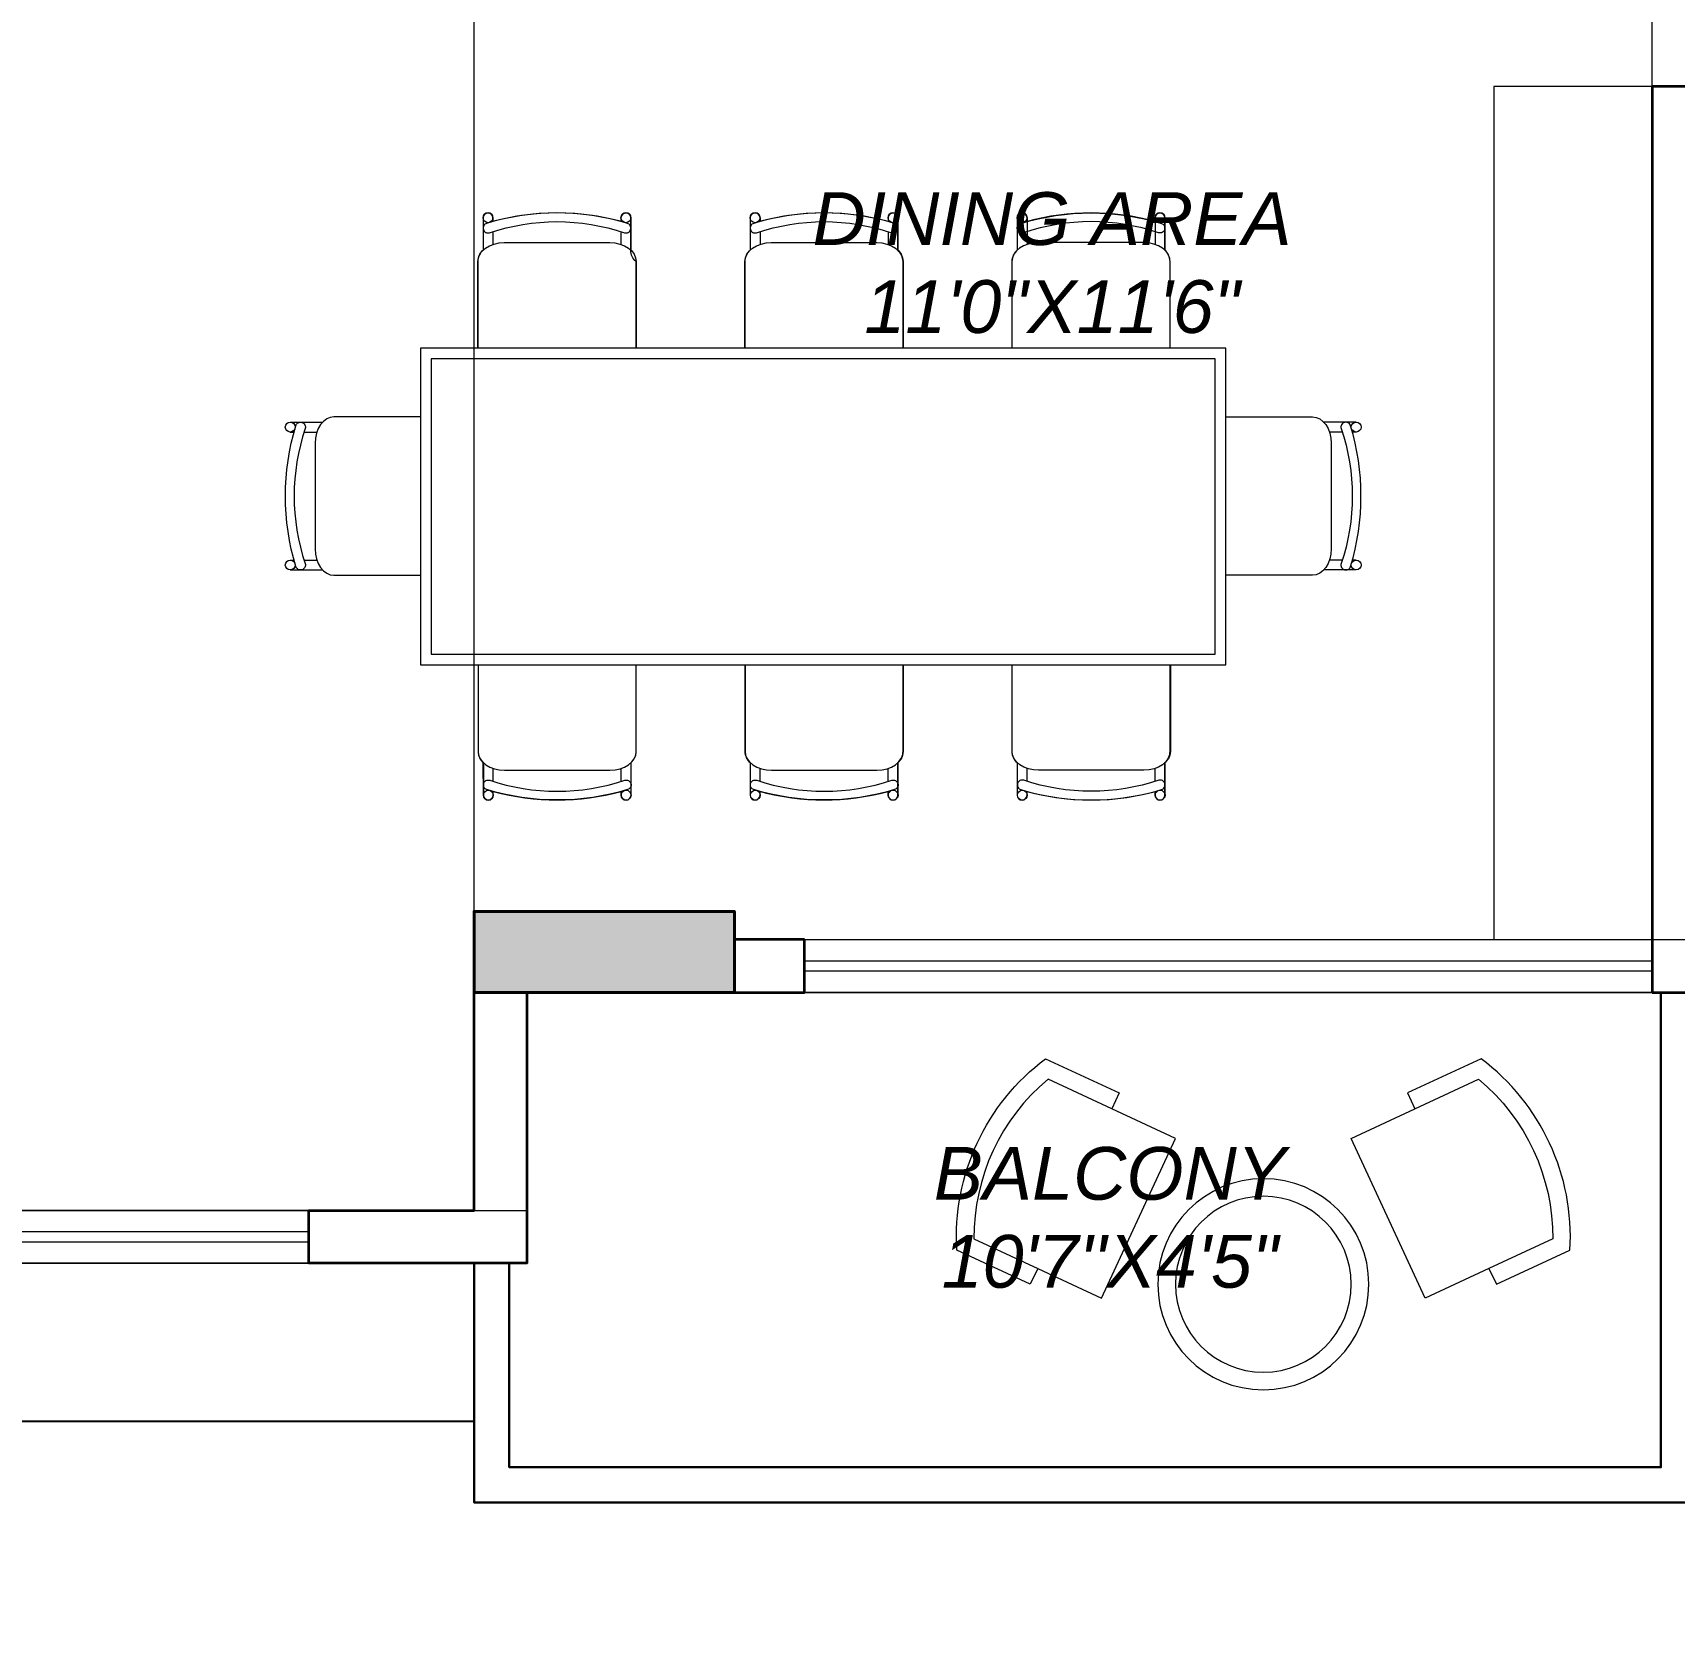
# Model space of a CAD drawing. Header units: millimetres. Extents: x 0 to 125073, y 0 to 71249.
# Drawn here: x 93789 to 98457, y 48965 to 53511 of the extents above; entities that cross this region are included whole.
import ezdxf
from ezdxf.lldxf.tags import DXFTag

# ---------------------------------------------------------------- set-up
doc = ezdxf.new("R2010")
doc.units = ezdxf.units.MM
doc.linetypes.add('DASH', pattern=[1, 0.5, -0.5])
for name, color, linetype, lineweight, true_color in [('DA_BUILDING LINE', 7, 'Continuous', 9, 0xc2db0000), ('DA_FURNITURE', 102, 'Continuous', 5, 0xc2666666), ('DA_FURNITURE HIDDEN', 102, 'Continuous', 5, 0xc2666666)]:
    doc.layers.add(name, color=color, linetype=linetype, lineweight=lineweight, true_color=true_color)
for name, color, linetype, lineweight in [('DA_CARPET AREA RERA', 30, 'Continuous', 9), ('DA_COLUMN', 40, 'Continuous', 40), ('DA_DOTTED LINES', 8, 'DASH', 5), ('DA_RAILING', 243, 'Continuous', 30), ('DA_TEXT IN SQ.FT', 193, 'Continuous', 9), ('DA_WALL', 7, 'Continuous', 35), ('DA_WINDOW', 4, 'Continuous', 9)]:
    doc.layers.add(name, color=color, linetype=linetype, lineweight=lineweight)
doc.layers.add('DA_CHAJJA', color=44, linetype='Continuous')
doc.layers.add('DA_COLUMN HATCH', color=251, linetype='Continuous')
doc.styles.get("Standard").update_dxf_attribs({"font": 'arial.ttf'})
tags = doc.linetypes.add('( Hidden )', pattern=[0.375, 0.25, -0.125]).pattern_tags.tags
tags[6:7] = [DXFTag(74, 4), DXFTag(75, 0), DXFTag(340, '0'), DXFTag(46, 1.0), DXFTag(50, 0.0), DXFTag(44, 0.0), DXFTag(45, 0.0)]
tags[4:5] = [DXFTag(74, 4), DXFTag(75, 0), DXFTag(340, '0'), DXFTag(46, 1.0), DXFTag(50, 0.0), DXFTag(44, 0.0), DXFTag(45, 0.0)]

# ---------------------------------------------------------------- blocks, each defined once
blk = doc.blocks.new('GSHGJSDFGJ')
at = {"layer": 'DA_BUILDING LINE', "linetype": '( Hidden )', "ltscale": 500}
blk.add_lwpolyline([(-2523.6, 89661.5), (-5998.6, 89661.5), (-5998.6, 90341.5), (-11463.6, 90341.5), (-11463.6, 91111.5), (-12833.6, 91111.5), (-12833.6, 90501.5), (-19333.6, 90501.5), (-19333.6, 91111.5), (-20678.6, 91111.5), (-20678.6, 86586.5), (-23928.6, 86586.5), (-23928.6, 87936.5), (-25333.6, 87936.5), (-25333.6, 82896.5), (-27933.6, 82896.5), (-27933.6, 82306.5), (-29713.6, 82306.5)], dxfattribs=at)
blk = doc.blocks.new('dhdsdutg')
at = {"layer": 'DA_FURNITURE'}
for p, q in [((5169.6461, 1483.1446), (5169.6461, 1483.0522)), ((5169.6741, 1483.1446), (5169.6741, 1483.134)), ((5170.0381, 1483.1446), (5170.0381, 1483.134)), ((5170.0661, 1483.1446), (5170.0661, 1483.0522)), ((5170.4054, 1483.1446), (5170.4054, 1483.0522)), ((5170.4334, 1483.1446), (5170.4334, 1483.134)), ((5170.7974, 1483.1446), (5170.7974, 1483.134)), ((5170.8254, 1483.1446), (5170.8254, 1483.0522)), ((5171.1647, 1483.1446), (5171.1647, 1483.0522)), ((5171.1927, 1483.1446), (5171.1927, 1483.1052)), ((5171.5567, 1483.1446), (5171.5567, 1483.1052)), ((5171.5847, 1483.1446), (5171.5847, 1483.0522)), ((5169.6461, 1483.1154), (5169.6461, 1483.1138)), ((5169.6741, 1483.1053), (5169.6741, 1483.0687)), ((5170.0381, 1483.1053), (5170.0381, 1483.0687)), ((5170.0661, 1483.1154), (5170.0661, 1483.1138)), ((5170.4054, 1483.1154), (5170.4054, 1483.1138)), ((5170.4334, 1483.1053), (5170.4334, 1483.0687)), ((5170.7974, 1483.1053), (5170.7974, 1483.0687)), ((5170.8254, 1483.1154), (5170.8254, 1483.1138)), ((5171.1647, 1483.1154), (5171.1647, 1483.1138)), ((5171.1927, 1483.1053), (5171.1927, 1483.0687)), ((5171.5567, 1483.1053), (5171.5567, 1483.0687)), ((5171.5847, 1483.1154), (5171.5847, 1483.1138)), ((5169.0975, 1482.5636), (5169.1899, 1482.5636)), ((5169.0975, 1482.5356), (5169.1082, 1482.5356)), ((5169.1267, 1482.5636), (5169.1283, 1482.5636)), ((5169.1368, 1482.5356), (5169.1734, 1482.5356)), ((5172.1286, 1482.5636), (5172.0362, 1482.5636)), ((5172.0893, 1482.5356), (5172.0527, 1482.5356)), ((5172.0994, 1482.5636), (5172.0978, 1482.5636)), ((5172.1286, 1482.5356), (5172.1179, 1482.5356)), ((5169.0975, 1482.1716), (5169.1081, 1482.1716)), ((5169.1368, 1482.1716), (5169.1734, 1482.1716)), ((5172.0893, 1482.1716), (5172.0527, 1482.1716)), ((5172.1286, 1482.1716), (5172.118, 1482.1716)), ((5169.0975, 1482.1436), (5169.1899, 1482.1436)), ((5169.1267, 1482.1436), (5169.1283, 1482.1436)), ((5172.1286, 1482.1436), (5172.0362, 1482.1436)), ((5172.0994, 1482.1436), (5172.0978, 1482.1436)), ((5169.6467, 1481.5034), (5169.6466, 1481.5959)), ((5169.6747, 1481.5427), (5169.6747, 1481.5794)), ((5170.0387, 1481.5427), (5170.0387, 1481.5794)), ((5170.0667, 1481.5034), (5170.0667, 1481.5958)), ((5170.406, 1481.5034), (5170.406, 1481.5958)), ((5170.434, 1481.5427), (5170.434, 1481.5794)), ((5170.798, 1481.5427), (5170.798, 1481.5794)), ((5170.826, 1481.5034), (5170.826, 1481.5958)), ((5171.1653, 1481.5034), (5171.1653, 1481.5958)), ((5171.1933, 1481.5427), (5171.1933, 1481.5794)), ((5171.5573, 1481.5427), (5171.5573, 1481.5794)), ((5171.5853, 1481.5034), (5171.5853, 1481.5958)), ((5169.6467, 1481.5326), (5169.6467, 1481.5342)), ((5169.6747, 1481.5034), (5169.6747, 1481.5141)), ((5170.0387, 1481.5034), (5170.0387, 1481.5141)), ((5170.0667, 1481.5326), (5170.0667, 1481.5342)), ((5170.406, 1481.5326), (5170.406, 1481.5342)), ((5170.434, 1481.5034), (5170.434, 1481.5141)), ((5170.798, 1481.5034), (5170.798, 1481.5141)), ((5170.826, 1481.5326), (5170.826, 1481.5342)), ((5171.1653, 1481.5326), (5171.1653, 1481.5342)), ((5171.1933, 1481.5034), (5171.1933, 1481.514)), ((5171.5573, 1481.5034), (5171.5573, 1481.5141)), ((5171.5853, 1481.5326), (5171.5853, 1481.5342))]:
    blk.add_line(p, q, dxfattribs=at)
at = {"layer": 'DA_FURNITURE', "ltscale": 0.5}
blk.add_lwpolyline([(5171.1497, 1482.774), (5170.8404, 1482.774), (5170.8404, 1483.0204, 0.197293), (5170.8254, 1483.0522), (5170.8254, 1483.1446, 1), (5170.7974, 1483.1446), (5170.7974, 1483.134, 0.13367), (5170.4334, 1483.134), (5170.4334, 1483.1446, 1), (5170.4054, 1483.1446), (5170.4054, 1483.0522, 0.223529), (5170.3904, 1483.0203), (5170.3904, 1482.774), (5170.0811, 1482.774), (5170.0811, 1483.0204, -0.22356), (5170.0661, 1483.0522), (5170.0661, 1483.1446, 1), (5170.0381, 1483.1446), (5170.0381, 1483.134, 0.13367), (5169.6741, 1483.134), (5169.6741, 1483.1446, 1), (5169.6461, 1483.1446), (5169.6461, 1483.0522, 0.223529), (5169.6311, 1483.0203), (5169.6311, 1482.774), (5169.4681, 1482.774), (5169.4681, 1481.874), (5169.6317, 1481.874), (5169.6317, 1481.6277, 0.223529), (5169.6467, 1481.5958), (5169.6467, 1481.5034, 1), (5169.6747, 1481.5034), (5169.6747, 1481.514, 0.13367), (5170.0387, 1481.514), (5170.0387, 1481.5034, 1), (5170.0667, 1481.5034), (5170.0667, 1481.5958, 0.197293), (5170.0817, 1481.6277), (5170.0817, 1481.874), (5170.3904, 1481.874), (5170.3904, 1481.6277, 0.223529), (5170.4054, 1481.5958), (5170.4054, 1481.5034, 1), (5170.4334, 1481.5034), (5170.4334, 1481.514, 0.13367), (5170.7974, 1481.514), (5170.7974, 1481.5034, 1), (5170.8254, 1481.5034), (5170.8254, 1481.5958, 0.197293), (5170.8404, 1481.6277), (5170.8404, 1481.874), (5171.1497, 1481.874), (5171.1497, 1481.6277, 0.223529), (5171.1647, 1481.5958), (5171.1647, 1481.5034, 1), (5171.1927, 1481.5034), (5171.1927, 1481.514, 0.13367), (5171.5567, 1481.514), (5171.5567, 1481.5034, 1), (5171.5847, 1481.5034), (5171.5847, 1481.5958, 0.197293), (5171.5997, 1481.6277), (5171.5997, 1481.874), (5171.758, 1481.874), (5171.758, 1482.774), (5171.5997, 1482.774), (5171.5997, 1483.0204, 0.197293), (5171.5847, 1483.0522), (5171.5847, 1483.1446, 1), (5171.5567, 1483.1446), (5171.5567, 1483.134, 0.13367), (5171.1927, 1483.134), (5171.1927, 1483.1446, 1), (5171.1647, 1483.1446), (5171.1647, 1483.0522, 0.223529), (5171.1497, 1483.0203)], format="xyb", close=True, dxfattribs=at)
at = {"layer": 'DA_FURNITURE'}
for points in [[(5169.6561, 1483.1288), (5169.6536, 1483.1278), (5169.6513, 1483.1263), (5169.6493, 1483.1243), (5169.6478, 1483.1221), (5169.6468, 1483.1195), (5169.6462, 1483.1168), (5169.6462, 1483.1141), (5169.6467, 1483.1114), (5169.6478, 1483.1089), (5169.6493, 1483.1066), (5169.6512, 1483.1046), (5169.6535, 1483.1031), (5169.656, 1483.102), (5169.6587, 1483.1015), (5169.6614, 1483.1015), (5169.6641, 1483.102), (5169.6875, 1483.1094), (5169.7111, 1483.1158), (5169.7349, 1483.1212), (5169.759, 1483.1257), (5169.7832, 1483.1291), (5169.8075, 1483.1316), (5169.8319, 1483.1331), (5169.8561, 1483.1336), (5169.8804, 1483.1331), (5169.9048, 1483.1316), (5169.9291, 1483.1291), (5169.9533, 1483.1257), (5169.9773, 1483.1212), (5170.0011, 1483.1158), (5170.0247, 1483.1094), (5170.0481, 1483.102), (5170.0508, 1483.1015), (5170.0536, 1483.1015), (5170.0563, 1483.102), (5170.0588, 1483.1031), (5170.0611, 1483.1046), (5170.063, 1483.1066), (5170.0645, 1483.1089), (5170.0655, 1483.1114), (5170.0661, 1483.1141), (5170.0661, 1483.1168), (5170.0655, 1483.1195), (5170.0645, 1483.1221), (5170.0629, 1483.1243), (5170.061, 1483.1263), (5170.0587, 1483.1278), (5170.0562, 1483.1288), (5170.0316, 1483.1357), (5170.007, 1483.1417), (5169.9821, 1483.1468), (5169.9571, 1483.1509), (5169.9319, 1483.1542), (5169.9067, 1483.1565), (5169.8813, 1483.1579), (5169.8561, 1483.1583), (5169.8309, 1483.1579), (5169.8056, 1483.1565), (5169.7804, 1483.1542), (5169.7552, 1483.1509), (5169.7302, 1483.1468), (5169.7053, 1483.1417), (5169.6807, 1483.1357), (5169.6561, 1483.1288)], [(5170.4154, 1483.1288), (5170.4129, 1483.1278), (5170.4106, 1483.1263), (5170.4086, 1483.1243), (5170.4071, 1483.1221), (5170.4061, 1483.1195), (5170.4055, 1483.1168), (5170.4055, 1483.1141), (5170.406, 1483.1114), (5170.4071, 1483.1089), (5170.4086, 1483.1066), (5170.4105, 1483.1046), (5170.4128, 1483.1031), (5170.4153, 1483.102), (5170.418, 1483.1015), (5170.4207, 1483.1015), (5170.4234, 1483.102), (5170.4468, 1483.1094), (5170.4704, 1483.1158), (5170.4942, 1483.1212), (5170.5183, 1483.1257), (5170.5425, 1483.1291), (5170.5668, 1483.1316), (5170.5912, 1483.1331), (5170.6154, 1483.1336), (5170.6397, 1483.1331), (5170.6641, 1483.1316), (5170.6884, 1483.1291), (5170.7126, 1483.1257), (5170.7366, 1483.1212), (5170.7604, 1483.1158), (5170.784, 1483.1094), (5170.8074, 1483.102), (5170.8101, 1483.1015), (5170.8129, 1483.1015), (5170.8156, 1483.102), (5170.8181, 1483.1031), (5170.8204, 1483.1046), (5170.8223, 1483.1066), (5170.8238, 1483.1089), (5170.8248, 1483.1114), (5170.8254, 1483.1141), (5170.8254, 1483.1168), (5170.8248, 1483.1195), (5170.8238, 1483.1221), (5170.8222, 1483.1243), (5170.8203, 1483.1263), (5170.818, 1483.1278), (5170.8155, 1483.1288), (5170.7909, 1483.1357), (5170.7663, 1483.1417), (5170.7414, 1483.1468), (5170.7164, 1483.1509), (5170.6912, 1483.1542), (5170.666, 1483.1565), (5170.6406, 1483.1579), (5170.6154, 1483.1583), (5170.5902, 1483.1579), (5170.5649, 1483.1565), (5170.5397, 1483.1542), (5170.5145, 1483.1509), (5170.4895, 1483.1468), (5170.4646, 1483.1417), (5170.44, 1483.1357), (5170.4154, 1483.1288)], [(5171.5748, 1483.1288), (5171.5773, 1483.1278), (5171.5796, 1483.1263), (5171.5815, 1483.1243), (5171.5831, 1483.1221), (5171.5841, 1483.1195), (5171.5847, 1483.1168), (5171.5847, 1483.1141), (5171.5841, 1483.1114), (5171.5831, 1483.1089), (5171.5816, 1483.1066), (5171.5797, 1483.1046), (5171.5774, 1483.1031), (5171.5749, 1483.102), (5171.5722, 1483.1015), (5171.5694, 1483.1015), (5171.5667, 1483.102), (5171.5433, 1483.1094), (5171.5197, 1483.1158), (5171.4959, 1483.1212), (5171.4719, 1483.1257), (5171.4477, 1483.1291), (5171.4234, 1483.1316), (5171.399, 1483.1331), (5171.3747, 1483.1336), (5171.3505, 1483.1331), (5171.3261, 1483.1316), (5171.3018, 1483.1291), (5171.2776, 1483.1257), (5171.2536, 1483.1212), (5171.2297, 1483.1158), (5171.2061, 1483.1094), (5171.1827, 1483.102), (5171.18, 1483.1015), (5171.1773, 1483.1015), (5171.1746, 1483.102), (5171.1721, 1483.1031), (5171.1698, 1483.1046), (5171.1679, 1483.1066), (5171.1664, 1483.1089), (5171.1653, 1483.1114), (5171.1648, 1483.1141), (5171.1648, 1483.1168), (5171.1654, 1483.1195), (5171.1664, 1483.1221), (5171.1679, 1483.1243), (5171.1699, 1483.1263), (5171.1722, 1483.1278), (5171.1747, 1483.1288), (5171.1993, 1483.1357), (5171.2239, 1483.1417), (5171.2488, 1483.1468), (5171.2738, 1483.1509), (5171.299, 1483.1542), (5171.3242, 1483.1565), (5171.3495, 1483.1579), (5171.3747, 1483.1583), (5171.3999, 1483.1579), (5171.4253, 1483.1565), (5171.4505, 1483.1542), (5171.4757, 1483.1509), (5171.5007, 1483.1468), (5171.5256, 1483.1417), (5171.5502, 1483.1357), (5171.5748, 1483.1288)], [(5169.4681, 1482.774), (5169.4681, 1481.874), (5171.758, 1481.874), (5171.758, 1482.774)], [(5169.4981, 1482.744), (5169.4981, 1481.904), (5171.728, 1481.904), (5171.728, 1482.744)], [(5169.1133, 1482.5536), (5169.1143, 1482.5561), (5169.1158, 1482.5584), (5169.1178, 1482.5604), (5169.12, 1482.5619), (5169.1226, 1482.5629), (5169.1252, 1482.5635), (5169.128, 1482.5635), (5169.1307, 1482.563), (5169.1332, 1482.5619), (5169.1355, 1482.5604), (5169.1375, 1482.5585), (5169.139, 1482.5562), (5169.1401, 1482.5537), (5169.1406, 1482.551), (5169.1406, 1482.5483), (5169.1401, 1482.5456), (5169.1327, 1482.5222), (5169.1263, 1482.4986), (5169.1209, 1482.4748), (5169.1164, 1482.4507), (5169.113, 1482.4265), (5169.1105, 1482.4022), (5169.109, 1482.3778), (5169.1085, 1482.3536), (5169.109, 1482.3293), (5169.1105, 1482.3049), (5169.113, 1482.2806), (5169.1164, 1482.2564), (5169.1209, 1482.2324), (5169.1263, 1482.2086), (5169.1327, 1482.185), (5169.1401, 1482.1616), (5169.1406, 1482.1589), (5169.1406, 1482.1561), (5169.1401, 1482.1534), (5169.139, 1482.1509), (5169.1375, 1482.1486), (5169.1355, 1482.1467), (5169.1332, 1482.1452), (5169.1307, 1482.1442), (5169.128, 1482.1436), (5169.1252, 1482.1436), (5169.1226, 1482.1442), (5169.12, 1482.1452), (5169.1178, 1482.1468), (5169.1158, 1482.1487), (5169.1143, 1482.151), (5169.1133, 1482.1535), (5169.1064, 1482.1781), (5169.1004, 1482.2027), (5169.0953, 1482.2276), (5169.0912, 1482.2526), (5169.0879, 1482.2778), (5169.0856, 1482.303), (5169.0842, 1482.3284), (5169.0838, 1482.3536), (5169.0842, 1482.3788), (5169.0856, 1482.4041), (5169.0879, 1482.4293), (5169.0912, 1482.4545), (5169.0953, 1482.4795), (5169.1004, 1482.5044), (5169.1064, 1482.529), (5169.1133, 1482.5536)], [(5172.1128, 1482.5536), (5172.1118, 1482.5561), (5172.1103, 1482.5584), (5172.1083, 1482.5604), (5172.1061, 1482.5619), (5172.1035, 1482.5629), (5172.1009, 1482.5635), (5172.0981, 1482.5635), (5172.0954, 1482.563), (5172.0929, 1482.5619), (5172.0906, 1482.5604), (5172.0886, 1482.5585), (5172.0871, 1482.5562), (5172.086, 1482.5537), (5172.0855, 1482.551), (5172.0855, 1482.5483), (5172.086, 1482.5456), (5172.0934, 1482.5222), (5172.0998, 1482.4986), (5172.1052, 1482.4748), (5172.1097, 1482.4507), (5172.1131, 1482.4265), (5172.1156, 1482.4022), (5172.1171, 1482.3778), (5172.1176, 1482.3536), (5172.1171, 1482.3293), (5172.1156, 1482.3049), (5172.1131, 1482.2806), (5172.1097, 1482.2564), (5172.1052, 1482.2324), (5172.0998, 1482.2086), (5172.0934, 1482.185), (5172.086, 1482.1616), (5172.0855, 1482.1589), (5172.0855, 1482.1561), (5172.086, 1482.1534), (5172.0871, 1482.1509), (5172.0886, 1482.1486), (5172.0906, 1482.1467), (5172.0929, 1482.1452), (5172.0954, 1482.1442), (5172.0981, 1482.1436), (5172.1009, 1482.1436), (5172.1035, 1482.1442), (5172.1061, 1482.1452), (5172.1083, 1482.1468), (5172.1103, 1482.1487), (5172.1118, 1482.151), (5172.1128, 1482.1535), (5172.1197, 1482.1781), (5172.1257, 1482.2027), (5172.1308, 1482.2276), (5172.1349, 1482.2526), (5172.1382, 1482.2778), (5172.1405, 1482.303), (5172.1419, 1482.3284), (5172.1423, 1482.3536), (5172.1419, 1482.3788), (5172.1405, 1482.4041), (5172.1382, 1482.4293), (5172.1349, 1482.4545), (5172.1308, 1482.4795), (5172.1257, 1482.5044), (5172.1197, 1482.529), (5172.1128, 1482.5536)], [(5169.6567, 1481.5192), (5169.6541, 1481.5202), (5169.6518, 1481.5218), (5169.6499, 1481.5237), (5169.6484, 1481.526), (5169.6473, 1481.5285), (5169.6468, 1481.5312), (5169.6467, 1481.5339), (5169.6473, 1481.5366), (5169.6483, 1481.5392), (5169.6498, 1481.5414), (5169.6518, 1481.5434), (5169.654, 1481.5449), (5169.6566, 1481.546), (5169.6593, 1481.5465), (5169.662, 1481.5465), (5169.6647, 1481.546), (5169.6881, 1481.5386), (5169.7117, 1481.5322), (5169.7355, 1481.5268), (5169.7595, 1481.5224), (5169.7837, 1481.5189), (5169.808, 1481.5164), (5169.8324, 1481.5149), (5169.8567, 1481.5144), (5169.881, 1481.5149), (5169.9054, 1481.5164), (5169.9297, 1481.5189), (5169.9538, 1481.5224), (5169.9779, 1481.5268), (5170.0017, 1481.5322), (5170.0253, 1481.5386), (5170.0487, 1481.546), (5170.0514, 1481.5465), (5170.0541, 1481.5465), (5170.0568, 1481.546), (5170.0593, 1481.5449), (5170.0616, 1481.5434), (5170.0635, 1481.5414), (5170.0651, 1481.5392), (5170.0661, 1481.5366), (5170.0666, 1481.5339), (5170.0666, 1481.5312), (5170.0661, 1481.5285), (5170.065, 1481.526), (5170.0635, 1481.5237), (5170.0615, 1481.5218), (5170.0592, 1481.5202), (5170.0567, 1481.5192), (5170.0322, 1481.5123), (5170.0075, 1481.5063), (5169.9827, 1481.5013), (5169.9576, 1481.4971), (5169.9325, 1481.4939), (5169.9072, 1481.4915), (5169.8819, 1481.4902), (5169.8567, 1481.4897), (5169.8315, 1481.4902), (5169.8062, 1481.4915), (5169.7809, 1481.4939), (5169.7557, 1481.4971), (5169.7307, 1481.5013), (5169.7059, 1481.5063), (5169.6812, 1481.5123), (5169.6567, 1481.5192)], [(5170.416, 1481.5192), (5170.4134, 1481.5202), (5170.4111, 1481.5218), (5170.4092, 1481.5237), (5170.4077, 1481.526), (5170.4066, 1481.5285), (5170.4061, 1481.5312), (5170.406, 1481.5339), (5170.4066, 1481.5366), (5170.4076, 1481.5392), (5170.4091, 1481.5414), (5170.4111, 1481.5434), (5170.4133, 1481.5449), (5170.4159, 1481.546), (5170.4186, 1481.5465), (5170.4213, 1481.5465), (5170.424, 1481.546), (5170.4474, 1481.5386), (5170.471, 1481.5322), (5170.4948, 1481.5268), (5170.5188, 1481.5224), (5170.543, 1481.5189), (5170.5673, 1481.5164), (5170.5917, 1481.5149), (5170.616, 1481.5144), (5170.6403, 1481.5149), (5170.6647, 1481.5164), (5170.689, 1481.5189), (5170.7132, 1481.5224), (5170.7372, 1481.5268), (5170.761, 1481.5322), (5170.7846, 1481.5386), (5170.808, 1481.546), (5170.8107, 1481.5465), (5170.8134, 1481.5465), (5170.8161, 1481.546), (5170.8186, 1481.5449), (5170.8209, 1481.5434), (5170.8228, 1481.5414), (5170.8244, 1481.5392), (5170.8254, 1481.5366), (5170.8259, 1481.5339), (5170.8259, 1481.5312), (5170.8254, 1481.5285), (5170.8243, 1481.526), (5170.8228, 1481.5237), (5170.8208, 1481.5218), (5170.8185, 1481.5202), (5170.816, 1481.5192), (5170.7915, 1481.5123), (5170.7668, 1481.5063), (5170.742, 1481.5013), (5170.7169, 1481.4971), (5170.6918, 1481.4939), (5170.6665, 1481.4915), (5170.6412, 1481.4902), (5170.616, 1481.4897), (5170.5908, 1481.4902), (5170.5655, 1481.4915), (5170.5402, 1481.4939), (5170.515, 1481.4971), (5170.49, 1481.5013), (5170.4652, 1481.5063), (5170.4405, 1481.5123), (5170.416, 1481.5192)], [(5171.5753, 1481.5192), (5171.5778, 1481.5202), (5171.5801, 1481.5218), (5171.5821, 1481.5237), (5171.5836, 1481.526), (5171.5847, 1481.5285), (5171.5852, 1481.5312), (5171.5852, 1481.5339), (5171.5847, 1481.5366), (5171.5837, 1481.5392), (5171.5821, 1481.5414), (5171.5802, 1481.5434), (5171.5779, 1481.5449), (5171.5754, 1481.546), (5171.5727, 1481.5465), (5171.57, 1481.5465), (5171.5673, 1481.546), (5171.5439, 1481.5386), (5171.5203, 1481.5322), (5171.4965, 1481.5268), (5171.4725, 1481.5224), (5171.4483, 1481.5189), (5171.424, 1481.5164), (5171.3996, 1481.5149), (5171.3753, 1481.5144), (5171.351, 1481.5149), (5171.3266, 1481.5164), (5171.3023, 1481.5189), (5171.2781, 1481.5224), (5171.2541, 1481.5268), (5171.2303, 1481.5322), (5171.2067, 1481.5386), (5171.1833, 1481.546), (5171.1806, 1481.5465), (5171.1779, 1481.5465), (5171.1752, 1481.546), (5171.1726, 1481.5449), (5171.1704, 1481.5434), (5171.1684, 1481.5414), (5171.1669, 1481.5392), (5171.1659, 1481.5366), (5171.1653, 1481.5339), (5171.1654, 1481.5312), (5171.1659, 1481.5285), (5171.167, 1481.526), (5171.1685, 1481.5237), (5171.1704, 1481.5218), (5171.1727, 1481.5202), (5171.1753, 1481.5192), (5171.1998, 1481.5123), (5171.2245, 1481.5063), (5171.2493, 1481.5013), (5171.2743, 1481.4971), (5171.2995, 1481.4939), (5171.3248, 1481.4915), (5171.3501, 1481.4902), (5171.3753, 1481.4897), (5171.4005, 1481.4902), (5171.4258, 1481.4915), (5171.4511, 1481.4939), (5171.4762, 1481.4971), (5171.5013, 1481.5013), (5171.5261, 1481.5063), (5171.5508, 1481.5123), (5171.5753, 1481.5192)]]:
    blk.add_lwpolyline(points, close=True, dxfattribs=at)
for points in [[(5169.6311, 1482.774), (5169.6311, 1483.0204), (5169.6311, 1483.0204), (5169.6326, 1483.0308), (5169.6368, 1483.0409), (5169.6438, 1483.0502), (5169.6531, 1483.0583), (5169.6645, 1483.065), (5169.6774, 1483.0699), (5169.6915, 1483.073), (5169.7061, 1483.074), (5170.0061, 1483.074), (5170.0061, 1483.074), (5170.0207, 1483.073), (5170.0348, 1483.0699), (5170.0478, 1483.065), (5170.0592, 1483.0583), (5170.0685, 1483.0502), (5170.0754, 1483.0409), (5170.0797, 1483.0308), (5170.0811, 1483.0204), (5170.0811, 1482.774)], [(5170.3904, 1482.774), (5170.3904, 1483.0204), (5170.3904, 1483.0204), (5170.3919, 1483.0308), (5170.3961, 1483.0409), (5170.4031, 1483.0502), (5170.4124, 1483.0583), (5170.4238, 1483.065), (5170.4367, 1483.0699), (5170.4508, 1483.073), (5170.4654, 1483.074), (5170.7654, 1483.074), (5170.7654, 1483.074), (5170.7801, 1483.073), (5170.7941, 1483.0699), (5170.8071, 1483.065), (5170.8185, 1483.0583), (5170.8278, 1483.0502), (5170.8347, 1483.0409), (5170.839, 1483.0308), (5170.8404, 1483.0204), (5170.8404, 1482.774)], [(5171.5997, 1482.774), (5171.5997, 1483.0204), (5171.5997, 1483.0204), (5171.5983, 1483.0308), (5171.594, 1483.0409), (5171.5871, 1483.0502), (5171.5778, 1483.0583), (5171.5664, 1483.065), (5171.5534, 1483.0699), (5171.5394, 1483.073), (5171.5247, 1483.074), (5171.2247, 1483.074), (5171.2247, 1483.074), (5171.2101, 1483.073), (5171.196, 1483.0699), (5171.1831, 1483.065), (5171.1717, 1483.0583), (5171.1624, 1483.0502), (5171.1554, 1483.0409), (5171.1512, 1483.0308), (5171.1497, 1483.0204), (5171.1497, 1482.774)], [(5169.4681, 1482.5786), (5169.2217, 1482.5786), (5169.2217, 1482.5786), (5169.2113, 1482.5771), (5169.2012, 1482.5729), (5169.1919, 1482.5659), (5169.1838, 1482.5566), (5169.1771, 1482.5452), (5169.1722, 1482.5323), (5169.1691, 1482.5182), (5169.1681, 1482.5036), (5169.1681, 1482.2036), (5169.1681, 1482.2036), (5169.1691, 1482.1889), (5169.1722, 1482.1749), (5169.1771, 1482.1619), (5169.1838, 1482.1505), (5169.1919, 1482.1412), (5169.2012, 1482.1343), (5169.2113, 1482.13), (5169.2217, 1482.1286), (5169.4681, 1482.1286)], [(5171.758, 1482.5786), (5172.0044, 1482.5786), (5172.0044, 1482.5786), (5172.0148, 1482.5771), (5172.0249, 1482.5729), (5172.0342, 1482.5659), (5172.0423, 1482.5566), (5172.049, 1482.5452), (5172.0539, 1482.5323), (5172.057, 1482.5182), (5172.058, 1482.5036), (5172.058, 1482.2036), (5172.058, 1482.2036), (5172.057, 1482.1889), (5172.0539, 1482.1749), (5172.049, 1482.1619), (5172.0423, 1482.1505), (5172.0342, 1482.1412), (5172.0249, 1482.1343), (5172.0148, 1482.13), (5172.0044, 1482.1286), (5171.758, 1482.1286)], [(5169.6317, 1481.874), (5169.6317, 1481.6277), (5169.6317, 1481.6277), (5169.6331, 1481.6172), (5169.6374, 1481.6071), (5169.6443, 1481.5979), (5169.6537, 1481.5897), (5169.665, 1481.5831), (5169.678, 1481.5781), (5169.6921, 1481.575), (5169.7067, 1481.574), (5170.0067, 1481.574), (5170.0067, 1481.574), (5170.0213, 1481.575), (5170.0354, 1481.5781), (5170.0483, 1481.5831), (5170.0597, 1481.5897), (5170.069, 1481.5979), (5170.076, 1481.6071), (5170.0802, 1481.6172), (5170.0817, 1481.6277), (5170.0817, 1481.874)], [(5170.391, 1481.874), (5170.391, 1481.6277), (5170.391, 1481.6277), (5170.3924, 1481.6172), (5170.3967, 1481.6071), (5170.4036, 1481.5979), (5170.413, 1481.5897), (5170.4243, 1481.5831), (5170.4373, 1481.5781), (5170.4514, 1481.575), (5170.466, 1481.574), (5170.766, 1481.574), (5170.766, 1481.574), (5170.7806, 1481.575), (5170.7947, 1481.5781), (5170.8076, 1481.5831), (5170.819, 1481.5897), (5170.8283, 1481.5979), (5170.8353, 1481.6071), (5170.8395, 1481.6172), (5170.841, 1481.6277), (5170.841, 1481.874)], [(5171.6003, 1481.874), (5171.6003, 1481.6277), (5171.6003, 1481.6277), (5171.5988, 1481.6172), (5171.5946, 1481.6071), (5171.5876, 1481.5979), (5171.5783, 1481.5897), (5171.5669, 1481.5831), (5171.554, 1481.5781), (5171.5399, 1481.575), (5171.5253, 1481.574), (5171.2253, 1481.574), (5171.2253, 1481.574), (5171.2107, 1481.575), (5171.1966, 1481.5781), (5171.1836, 1481.5831), (5171.1723, 1481.5897), (5171.1629, 1481.5979), (5171.156, 1481.6071), (5171.1517, 1481.6172), (5171.1503, 1481.6277), (5171.1503, 1481.874)]]:
    blk.add_lwpolyline(points, dxfattribs=at)
for centre in [(5169.6601, 1483.1446), (5170.0521, 1483.1446), (5170.4194, 1483.1446), (5170.8114, 1483.1446), (5171.1787, 1483.1446), (5171.5707, 1483.1446), (5169.0975, 1482.5496), (5172.1286, 1482.5496), (5169.0975, 1482.1576), (5172.1286, 1482.1576), (5169.6607, 1481.5034), (5170.0527, 1481.5034), (5170.42, 1481.5034), (5170.812, 1481.5034), (5171.1793, 1481.5034), (5171.5713, 1481.5034)]:
    blk.add_circle(centre, 0.014, dxfattribs=at)
blk = doc.blocks.new('ERGRTH')
at = {"layer": 'DA_FURNITURE', "linetype": 'Continuous'}
blk.add_lwpolyline([(5382.169, 1409.1898), (5382.119, 1409.1898), (5382.119, 1409.3898, 0.224783), (5381.619, 1409.3898), (5381.619, 1409.1898), (5381.569, 1409.1898), (5381.569, 1409.4206, -0.251481), (5382.169, 1409.4206)], format="xyb", close=True, dxfattribs=at)
blk.add_lwpolyline([(5381.619, 1409.1898), (5381.619, 1408.9898), (5382.119, 1408.9898), (5382.119, 1409.1898)], dxfattribs=at)
blk = doc.blocks.new('NHNHNNNH')
at = {"layer": 'DA_FURNITURE'}
for radius in [0.3, 0.25]:
    blk.add_circle((5393.618, 1418.7142), radius, dxfattribs=at)
blk = doc.blocks.new('JHFDGWUY')
at = {"layer": 'DA_FURNITURE'}
blk.add_lwpolyline([(5953.5979, 1441.4792), (5953.1479, 1441.4792), (5953.1479, 1439.0542), (5953.5979, 1439.0542)], close=True, dxfattribs=at)
at = {"layer": 'DA_FURNITURE HIDDEN'}
blk.add_blockref('dhdsdutg', (780.6275, -42.0386), dxfattribs=at)
at = {"layer": 'DA_FURNITURE HIDDEN', "rotation": 65.07816643982027}
blk.add_blockref('ERGRTH', (4962.1073, -4036.1882), dxfattribs=at)
at = {"layer": 'DA_FURNITURE HIDDEN', "xscale": -1}
for name, p, rotation in [('ERGRTH', (6942.8771, -4036.1882), 294.9218335601797), ('NHNHNNNH', (4533.778, -3955.5434), 270)]:
    blk.add_blockref(name, p, dxfattribs=dict(at, rotation=rotation))
blk = doc.blocks.new('11TH 3')
at = {"layer": 'DA_CARPET AREA RERA'}
blk.add_lwpolyline([(6370.5934, 1432.062), (6370.7712, 1432.062), (6370.7712, 1431.292), (6376.2612, 1431.292), (6376.2612, 1431.912), (6379.4612, 1431.912), (6379.4612, 1432.062), (6381.7262, 1432.062)], dxfattribs=at)
blk.add_lwpolyline([(6376.2612, 1431.912), (6379.4862, 1431.912), (6379.4862, 1430.562), (6376.2112, 1430.562), (6376.2112, 1431.142), (6376.2612, 1431.142)], close=True, dxfattribs=at)
at = {"layer": 'DA_CHAJJA'}
blk.add_lwpolyline([(6376.1112, 1430.692), (6370.7712, 1430.692)], dxfattribs=at)
at = {"layer": 'DA_DOTTED LINES', "linetype": '( Hidden )', "ltscale": 300}
for p, q in [((6376.1112, 1432.142), (6376.1112, 1435.562)), ((6379.4612, 1434.487), (6379.4612, 1435.562))]:
    blk.add_line(p, q, dxfattribs=at)
at = {"layer": 'DA_RAILING'}
for points in [[(6379.5862, 1431.912), (6379.5862, 1430.462), (6376.1112, 1430.462), (6376.1112, 1431.142)], [(6379.4862, 1431.912), (6379.4862, 1430.562), (6376.2112, 1430.562), (6376.2112, 1431.142)]]:
    blk.add_lwpolyline(points, dxfattribs=at)
at = {"layer": 'DA_WALL'}
for points in [[(6379.4612, 1431.912), (6379.5862, 1431.912), (6379.5862, 1434.362), (6381.7262, 1434.362), (6381.7262, 1434.487), (6379.4612, 1434.487)], [(6377.0512, 1432.062), (6376.8512, 1432.062), (6376.8512, 1431.912), (6377.0512, 1431.912)], [(6376.2612, 1431.912), (6376.2612, 1431.142), (6375.6412, 1431.142), (6375.6412, 1431.292), (6376.1112, 1431.292), (6376.1112, 1431.912)]]:
    blk.add_lwpolyline(points, close=True, dxfattribs=at)
at = {"layer": 'DA_WINDOW'}
for points in [[(6377.0512, 1432.062), (6379.4612, 1432.062), (6379.4612, 1431.912), (6377.0512, 1431.912)], [(6377.0512, 1432.002), (6379.4612, 1432.002), (6379.4612, 1431.972), (6377.0512, 1431.972)], [(6375.6412, 1431.292), (6372.2912, 1431.292), (6372.2912, 1431.142), (6375.6412, 1431.142)], [(6372.2912, 1431.232), (6375.6412, 1431.232), (6375.6412, 1431.202), (6372.2912, 1431.202)]]:
    blk.add_lwpolyline(points, close=True, dxfattribs=at)
blk = doc.blocks.new('SDFHSDFGN')
at = {"layer": 'DA_COLUMN HATCH', "true_color": 0x636466}
h = blk.add_hatch(color=251, dxfattribs=at)
h.dxf.hatch_style = 1
h.paths.add_polyline_path([(-37688.6, 97346.5), (-37688.6, 97576.5), (-38888.6, 97576.5), (-38888.6, 97346.5)])
h.paths.add_polyline_path([(-31373.6, 96376.5), (-31143.6, 96376.5), (-31143.6, 97576.5), (-31373.6, 97576.5)])
h.paths.add_polyline_path([(-27778.6, 97036.5), (-27548.6, 97036.5), (-27548.6, 98236.5), (-27778.6, 98236.5)])
h.paths.add_polyline_path([(-24578.6, 97336.5), (-24348.6, 97336.5), (-24348.6, 98236.5), (-24578.6, 98236.5)])
h.paths.add_polyline_path([(-19333.6, 98536.5), (-19333.6, 97336.5), (-19103.6, 97336.5), (-19103.6, 98536.5)])
h.paths.add_polyline_path([(-13063.6, 97336.5), (-12833.6, 97336.5), (-12833.6, 98536.5), (-13063.6, 98536.5)])
h.paths.add_polyline_path([(-11543.6, 97636.5), (-11313.6, 97636.5), (-11313.6, 98536.5), (-11543.6, 98536.5)])
h.paths.add_polyline_path([(-8908.6, 94991.5), (-7708.6, 94991.5), (-7708.6, 94761.5), (-8908.6, 94761.5)])
h.paths.add_polyline_path([(-13063.6, 91111.5), (-12833.6, 91111.5), (-12833.6, 92311.5), (-13063.6, 92311.5)])
h.paths.add_polyline_path([(-19333.6, 91111.5), (-19103.6, 91111.5), (-19103.6, 92311.5), (-19333.6, 92311.5)])
h.paths.add_polyline_path([(-5998.6, 91111.5), (-5258.6, 91111.5), (-5258.6, 91341.5), (-5998.6, 91341.5)])
h.paths.add_polyline_path([(-1283.6, 91111.5), (-383.6, 91111.5), (-383.6, 91341.5), (-1283.6, 91341.5)])
h.paths.add_polyline_path([(2171.4, 90061.5), (2171.4, 91261.5), (1941.4, 91261.5), (1941.4, 90061.5)])
h.paths.add_polyline_path([(4621.4, 90061.5), (5821.4, 90061.5), (5821.4, 90291.5), (4621.4, 90291.5)])
h.paths.add_polyline_path([(4621.4, 95111.5), (5821.4, 95111.5), (5821.4, 95341.5), (4621.4, 95341.5)])
h.paths.add_polyline_path([(4621.4, 98611.5), (5821.4, 98611.5), (5821.4, 98841.5), (4621.4, 98841.5)])
h.paths.add_polyline_path([(-39638.6, 89246.5), (-38138.6, 89246.5), (-38138.6, 89476.5), (-39638.6, 89476.5)])
h.paths.add_polyline_path([(-31143.6, 92421.5), (-31143.6, 92651.5), (-32343.6, 92651.5), (-32343.6, 92421.5)])
h.paths.add_polyline_path([(-31513.6, 86346.5), (-29713.6, 86346.5), (-29713.6, 86576.5), (-31513.6, 86576.5)])
h.paths.add_polyline_path([(-31513.6, 82896.5), (-29713.6, 82896.5), (-29713.6, 83126.5), (-31513.6, 83126.5)])
h.paths.add_polyline_path([(-31518.6, 78051.5), (-30518.6, 78051.5), (-30518.6, 78281.5), (-31518.6, 78281.5)])
h.paths.add_polyline_path([(-32143.6, 76821.5), (-31143.6, 76821.5), (-31143.6, 77051.5), (-32143.6, 77051.5)])
h.paths.add_polyline_path([(-31893.6, 71896.5), (-31893.6, 72126.5), (-33093.6, 72126.5), (-33093.6, 71896.5)])
h.paths.add_polyline_path([(-37688.6, 71896.5), (-37688.6, 72126.5), (-38888.6, 72126.5), (-38888.6, 71896.5)])
h.paths.add_polyline_path([(-38438.6, 76796.5), (-38438.6, 77026.5), (-39638.6, 77026.5), (-39638.6, 76796.5)])
h.paths.add_polyline_path([(-38138.6, 79996.5), (-38138.6, 80226.5), (-39638.6, 80226.5), (-39638.6, 79996.5)])
h.paths.add_polyline_path([(-38438.6, 92446.5), (-38438.6, 92676.5), (-39638.6, 92676.5), (-39638.6, 92446.5)])
h.paths.add_polyline_path([(-31518.6, 91422), (-31288.6, 91422), (-31288.6, 89927), (-31518.6, 89927)])
h.paths.add_polyline_path([(-20908.6, 91111.5), (-20678.6, 91111.5), (-20678.6, 89881.5), (-20908.6, 89881.5)])
h.paths.add_polyline_path([(-11313.6, 92011.5), (-11313.6, 91111.5), (-11543.6, 91111.5), (-11543.6, 92011.5)])
h.paths.add_polyline_path([(1941.4, 97316.5), (2171.4, 97316.5), (2171.4, 98841.5), (1941.4, 98841.5)])
at = {"layer": 'DA_COLUMN'}
blk.add_lwpolyline([(-5998.6, 91111.5), (-5258.6, 91111.5), (-5258.6, 91341.5), (-5998.6, 91341.5)], close=True, dxfattribs=at)
blk = doc.blocks.new('A$Cfed68cb1')
at = {"layer": 'DA_TEXT IN SQ.FT', "char_height": 0.15, "attachment_point": 3}
for s, width, gutter_width, insert in [('\\pxqc;{\\fArial|b0|i1|c0|p34;DINING AREA \\P11\'0"X11\'6"}', 4.965248, 12.5, (-8.754, -5.4555)), ('\\pxqc;{\\fArial|b0|i1|c0|p34;BALCONY\\P10\'7\'\'X4\'5"}', 3.36718, 8.4769, (-9.3886, -8.1694))]:
    blk.add_mtext_dynamic_manual_height_columns(s, width=width, gutter_width=gutter_width, heights=[-0.4057], dxfattribs=dict(at, insert=insert))

msp = doc.modelspace()

# ---------------------------------------------------------------- block references
at = {"color": 1, "xscale": 1000, "yscale": 1000, "zscale": 1000}
msp.add_blockref('A$Cfed68cb1', (107924.22813, 58513.9767), dxfattribs=at)
msp.add_blockref('SDFHSDFGN', (101042.82231, -40327.54866))
at = {"layer": 'DA_BUILDING LINE'}
msp.add_blockref('GSHGJSDFGJ', (101042.82231, -40327.54866), dxfattribs=at)
at = {"layer": 'DA_WALL', "xscale": 1000, "yscale": 1000, "zscale": 1000}
for name, p in [('11TH 3', (-6281067.01421, -1381128.00515)), ('JHFDGWUY', (-5855203.69012, -1388120.23827))]:
    msp.add_blockref(name, p, dxfattribs=at)

doc.saveas('drawing.dxf')
